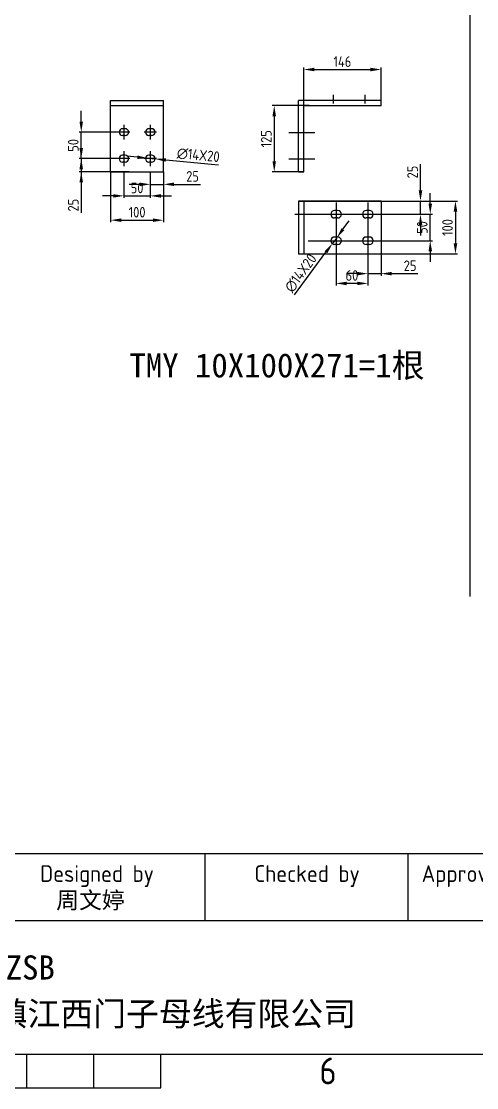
# Model space of a CAD drawing. Extents: x 619634 to 631942, y -3666 to 10046.
# Drawn here: x 622410 to 623270, y 975 to 2989 of the extents above; entities that cross this region are included whole.
import ezdxf
from ezdxf.enums import TextEntityAlignment as Align

# ---------------------------------------------------------------- set-up
doc = ezdxf.new("R2010")
doc.units = 0
doc.header["$LTSCALE"] = 1000
doc.header["$MEASUREMENT"] = 0
doc.header["$PDMODE"] = 35
doc.linetypes.add('CENTER', pattern=[2, 1.25, -0.25, 0.25, -0.25])
doc.layers.get('0').update_dxf_attribs({"linetype": 'CONTINUOUS'})
doc.layers.get('Defpoints').update_dxf_attribs({"linetype": 'CONTINUOUS'})
for name, color, linetype in [('1-文字1', 7, 'CONTINUOUS'), ('FRAME025', 7, 'CONTINUOUS'), ('FRAME050', 6, 'CONTINUOUS'), ('FRAME070', 5, 'CONTINUOUS'), ('标注', 3, 'CONTINUOUS')]:
    doc.layers.add(name, color=color, linetype=linetype)
doc.styles.add('ISOCP', font='isocp.shx')
doc.styles.get("Standard").update_dxf_attribs({"font": 'GBENOR', "bigfont": 'GBCBIG'})
doc.styles.add('STYLE2', font='', dxfattribs={"height": 7})
doc.styles.get('STYLE2').set_extended_font_data('SimSun')
doc.dimstyles.new('ISO-25', dxfattribs={"dimtxt": 2.5, "dimasz": 2.5, "dimexe": 1.25, "dimexo": 0.625, "dimtad": 1, "dimtxsty": 'Standard', "dimcen": 2.5, "dimadec": 0, "dimazin": 0, "dimtfac": 1, "dimtmove": 0, "dimatfit": 3, "dimfxl": 1, "dimarcsym": 0})

# ---------------------------------------------------------------- blocks, each defined once
blk = doc.blocks.new('*D1515')
at = {"layer": 'Defpoints', "color": 0}
for p in [(622523.2, 2729.4), (622603.6, 2729.4), (622613.6, 2704.4)]:
    blk.add_point(p, dxfattribs=at)
at = {"layer": '标注', "color": 0, "lineweight": -2}
for p, q in [((622523.2, 2749.4), (622523.2, 2769.4)), ((622603.6, 2729.4), (622519.2, 2729.4)), ((622523.2, 2729.4), (622523.2, 2704.4)), ((622613.6, 2704.4), (622519.2, 2704.4)), ((622523.2, 2684.4), (622523.2, 2626.8))]:
    blk.add_line(p, q, dxfattribs=at)
at = {"layer": '标注', "color": 0}
for points in [[(622519.8, 2749.4), (622526.5, 2749.4), (622523.2, 2729.4)], [(622519.8, 2684.4), (622526.5, 2684.4), (622523.2, 2704.4)]]:
    blk.add_solid(points, dxfattribs=at)
at = {"layer": '标注', "color": 0, "insert": (622508.2, 2641.5), "char_height": 20, "attachment_point": 5, "rotation": 90}
blk.add_mtext('25', dxfattribs=at)
blk = doc.blocks.new('*D1461')
at = {"layer": 'Defpoints', "color": 0}
for p in [(622523.2, 2779.4), (622597.1, 2779.4), (622597.1, 2729.4)]:
    blk.add_point(p, dxfattribs=at)
at = {"layer": '标注', "color": 0, "lineweight": -2}
for p, q in [((622523.2, 2799.4), (622523.2, 2819.4)), ((622597.1, 2779.4), (622519.2, 2779.4)), ((622523.2, 2729.4), (622523.2, 2779.4)), ((622597.1, 2729.4), (622519.2, 2729.4)), ((622523.2, 2709.4), (622523.2, 2689.4))]:
    blk.add_line(p, q, dxfattribs=at)
at = {"layer": '标注', "color": 0}
for points in [[(622519.8, 2799.4), (622526.5, 2799.4), (622523.2, 2779.4)], [(622519.8, 2709.4), (622526.5, 2709.4), (622523.2, 2729.4)]]:
    blk.add_solid(points, dxfattribs=at)
at = {"layer": '标注', "color": 0, "insert": (622508.2, 2754.4), "char_height": 20, "attachment_point": 5, "rotation": 90}
blk.add_mtext('50', dxfattribs=at)
blk = doc.blocks.new('*D1516')
at = {"layer": 'Defpoints', "color": 0}
for p in [(622953.7, 2829.4), (622887.5, 2704.4), (622943.2, 2704.4)]:
    blk.add_point(p, dxfattribs=at)
at = {"layer": '标注', "color": 0, "lineweight": -2}
for p, q in [((622953.7, 2829.4), (622883.5, 2829.4)), ((622887.5, 2809.4), (622887.5, 2724.4)), ((622943.2, 2704.4), (622883.5, 2704.4))]:
    blk.add_line(p, q, dxfattribs=at)
at = {"layer": '标注', "color": 0}
for points in [[(622884.2, 2809.4), (622890.8, 2809.4), (622887.5, 2829.4)], [(622884.2, 2724.4), (622890.8, 2724.4), (622887.5, 2704.4)]]:
    blk.add_solid(points, dxfattribs=at)
at = {"layer": '标注', "color": 0, "insert": (622872.5, 2766.9), "char_height": 20, "attachment_point": 5, "rotation": 90}
blk.add_mtext('125', dxfattribs=at)
blk = doc.blocks.new('*D1517')
at = {"layer": 'Defpoints', "color": 0}
for p in [(623089.2, 2897.6), (622943.2, 2829.4), (623089.2, 2829.4)]:
    blk.add_point(p, dxfattribs=at)
at = {"layer": '标注', "color": 0, "lineweight": -2}
for p, q in [((622943.2, 2829.4), (622943.2, 2901.6)), ((623089.2, 2829.4), (623089.2, 2901.6)), ((622963.2, 2897.6), (623069.2, 2897.6))]:
    blk.add_line(p, q, dxfattribs=at)
at = {"layer": '标注', "color": 0}
for points in [[(622963.2, 2901), (622963.2, 2894.3), (622943.2, 2897.6)], [(623069.2, 2901), (623069.2, 2894.3), (623089.2, 2897.6)]]:
    blk.add_solid(points, dxfattribs=at)
at = {"layer": '标注', "color": 0, "insert": (623016.2, 2912.6), "char_height": 20, "attachment_point": 5}
blk.add_mtext('146', dxfattribs=at)
blk = doc.blocks.new('*D1518')
at = {"layer": 'Defpoints', "color": 0}
for p in [(623064.2, 2549.3), (623089.2, 2549.3), (623064.2, 2512.1)]:
    blk.add_point(p, dxfattribs=at)
at = {"layer": '标注', "color": 0, "lineweight": -2}
for p, q in [((623064.2, 2549.3), (623064.2, 2508.1)), ((623089.2, 2549.3), (623089.2, 2508.1)), ((623044.2, 2512.1), (623024.2, 2512.1)), ((623064.2, 2512.1), (623089.2, 2512.1)), ((623109.2, 2512.1), (623158.7, 2512.1))]:
    blk.add_line(p, q, dxfattribs=at)
at = {"layer": '标注', "color": 0}
for points in [[(623044.2, 2515.5), (623044.2, 2508.8), (623064.2, 2512.1)], [(623109.2, 2515.5), (623109.2, 2508.8), (623089.2, 2512.1)]]:
    blk.add_solid(points, dxfattribs=at)
at = {"layer": '标注', "color": 0, "insert": (623144, 2527.1), "char_height": 20, "attachment_point": 5}
blk.add_mtext('25', dxfattribs=at)
blk = doc.blocks.new('*D1519')
at = {"layer": 'Defpoints', "color": 0}
for p in [(623004.2, 2555.9), (623064.2, 2555.9), (623004.2, 2493.7)]:
    blk.add_point(p, dxfattribs=at)
at = {"layer": '标注', "color": 0, "lineweight": -2}
for p, q in [((623004.2, 2555.9), (623004.2, 2489.7)), ((623064.2, 2555.9), (623064.2, 2489.7)), ((623044.2, 2493.7), (623024.2, 2493.7))]:
    blk.add_line(p, q, dxfattribs=at)
at = {"layer": '标注', "color": 0}
for points in [[(623024.2, 2497), (623024.2, 2490.3), (623004.2, 2493.7)], [(623044.2, 2497), (623044.2, 2490.3), (623064.2, 2493.7)]]:
    blk.add_solid(points, dxfattribs=at)
at = {"layer": '标注', "color": 0, "insert": (623034.2, 2508.7), "char_height": 20, "attachment_point": 5}
blk.add_mtext('60', dxfattribs=at)
blk = doc.blocks.new('*D1462')
at = {"layer": 'Defpoints', "color": 0}
for p in [(623005.4, 2579.9), (622997.1, 2568.6)]:
    blk.add_point(p, dxfattribs=at)
at = {"layer": '标注', "color": 0, "lineweight": -2}
for p, q in [((623017.3, 2596), (623029.1, 2612.1)), ((623005.4, 2579.9), (622997.1, 2568.6)), ((622925.9, 2472), (622985.2, 2552.5))]:
    blk.add_line(p, q, dxfattribs=at)
at = {"layer": '标注', "color": 0}
for points in [[(623014.6, 2598), (623019.9, 2594), (623005.4, 2579.9)], [(622982.5, 2554.5), (622987.9, 2550.6), (622997.1, 2568.6)]]:
    blk.add_solid(points, dxfattribs=at)
at = {"layer": '标注', "color": 0, "insert": (622937.6, 2513.1), "char_height": 20, "attachment_point": 5, "rotation": 53.6327}
blk.add_mtext('∅14X20', dxfattribs=at)
blk = doc.blocks.new('*D1463')
at = {"layer": 'Defpoints', "color": 0}
for p in [(622649.1, 2730.1), (622663.1, 2728.7)]:
    blk.add_point(p, dxfattribs=at)
at = {"layer": '标注', "color": 0, "lineweight": -2}
for p, q in [((622629.2, 2732), (622609.3, 2733.9)), ((622649.1, 2730.1), (622663.1, 2728.7)), ((622782.5, 2717), (622683, 2726.7))]:
    blk.add_line(p, q, dxfattribs=at)
at = {"layer": '标注', "color": 0}
for points in [[(622629.5, 2735.3), (622628.9, 2728.7), (622649.1, 2730.1)], [(622683.3, 2730.1), (622682.6, 2723.4), (622663.1, 2728.7)]]:
    blk.add_solid(points, dxfattribs=at)
at = {"layer": '标注', "color": 0, "insert": (622744.1, 2735.8), "char_height": 20, "attachment_point": 5, "rotation": 354.4153}
blk.add_mtext('∅14X20', dxfattribs=at)
blk = doc.blocks.new('*D1464')
at = {"layer": 'Defpoints', "color": 0}
for p in [(622926.2, 2624.3), (623182, 2624.3), (623089.2, 2574.3)]:
    blk.add_point(p, dxfattribs=at)
at = {"layer": '标注', "color": 0, "lineweight": -2}
for p, q in [((623182, 2644.3), (623182, 2664.3)), ((622926.2, 2624.3), (623186, 2624.3)), ((623182, 2574.3), (623182, 2624.3)), ((623089.2, 2574.3), (623186, 2574.3)), ((623182, 2554.3), (623182, 2534.3))]:
    blk.add_line(p, q, dxfattribs=at)
at = {"layer": '标注', "color": 0}
for points in [[(623178.7, 2644.3), (623185.4, 2644.3), (623182, 2624.3)], [(623178.7, 2554.3), (623185.4, 2554.3), (623182, 2574.3)]]:
    blk.add_solid(points, dxfattribs=at)
at = {"layer": '标注', "color": 0, "insert": (623167, 2599.3), "char_height": 20, "attachment_point": 5, "rotation": 90}
blk.add_mtext('50', dxfattribs=at)
blk = doc.blocks.new('*D1520')
at = {"layer": 'Defpoints', "color": 0}
for p in [(623082.5, 2649.3), (623163.6, 2649.3), (623082.5, 2624.3)]:
    blk.add_point(p, dxfattribs=at)
at = {"layer": '标注', "color": 0, "lineweight": -2}
for p, q in [((623163.6, 2669.3), (623163.6, 2718.7)), ((623082.5, 2649.3), (623167.6, 2649.3)), ((623163.6, 2624.3), (623163.6, 2649.3)), ((623082.5, 2624.3), (623167.6, 2624.3)), ((623163.6, 2604.3), (623163.6, 2584.3))]:
    blk.add_line(p, q, dxfattribs=at)
at = {"layer": '标注', "color": 0}
for points in [[(623160.3, 2669.3), (623166.9, 2669.3), (623163.6, 2649.3)], [(623160.3, 2604.3), (623166.9, 2604.3), (623163.6, 2624.3)]]:
    blk.add_solid(points, dxfattribs=at)
at = {"layer": '标注', "color": 0, "insert": (623148.6, 2704), "char_height": 20, "attachment_point": 5, "rotation": 90}
blk.add_mtext('25', dxfattribs=at)
blk = doc.blocks.new('*D1521')
at = {"layer": 'Defpoints', "color": 0}
for p in [(623089.2, 2649.3), (623089.2, 2549.3), (623229.6, 2549.3)]:
    blk.add_point(p, dxfattribs=at)
at = {"layer": '标注', "color": 0, "lineweight": -2}
for p, q in [((623089.2, 2649.3), (623233.6, 2649.3)), ((623229.6, 2629.3), (623229.6, 2569.3)), ((623089.2, 2549.3), (623233.6, 2549.3))]:
    blk.add_line(p, q, dxfattribs=at)
at = {"layer": '标注', "color": 0}
for points in [[(623226.3, 2629.3), (623233, 2629.3), (623229.6, 2649.3)], [(623226.3, 2569.3), (623233, 2569.3), (623229.6, 2549.3)]]:
    blk.add_solid(points, dxfattribs=at)
at = {"layer": '标注', "color": 0, "insert": (623214.6, 2599.3), "char_height": 20, "attachment_point": 5, "rotation": 90}
blk.add_mtext('100', dxfattribs=at)
blk = doc.blocks.new('*D1465')
at = {"layer": 'Defpoints', "color": 0}
for p in [(622578.6, 2704.4), (622678.6, 2704.4), (622678.6, 2613.1)]:
    blk.add_point(p, dxfattribs=at)
at = {"layer": '标注', "color": 0, "lineweight": -2}
for p, q in [((622578.6, 2704.4), (622578.6, 2609.1)), ((622678.6, 2704.4), (622678.6, 2609.1)), ((622598.6, 2613.1), (622658.6, 2613.1))]:
    blk.add_line(p, q, dxfattribs=at)
at = {"layer": '标注', "color": 0}
for points in [[(622598.6, 2616.4), (622598.6, 2609.8), (622578.6, 2613.1)], [(622658.6, 2616.4), (622658.6, 2609.8), (622678.6, 2613.1)]]:
    blk.add_solid(points, dxfattribs=at)
at = {"layer": '标注', "color": 0, "insert": (622628.6, 2628.1), "char_height": 20, "attachment_point": 5}
blk.add_mtext('100', dxfattribs=at)
blk = doc.blocks.new('*D1466')
at = {"layer": 'Defpoints', "color": 0}
for p in [(622603.6, 2704.4), (622653.6, 2704.4), (622653.6, 2659)]:
    blk.add_point(p, dxfattribs=at)
at = {"layer": '标注', "color": 0, "lineweight": -2}
for p, q in [((622603.6, 2704.4), (622603.6, 2655)), ((622653.6, 2704.4), (622653.6, 2655)), ((622583.6, 2659), (622563.6, 2659)), ((622603.6, 2659), (622653.6, 2659)), ((622673.6, 2659), (622693.6, 2659))]:
    blk.add_line(p, q, dxfattribs=at)
at = {"layer": '标注', "color": 0}
for points in [[(622583.6, 2662.3), (622583.6, 2655.7), (622603.6, 2659)], [(622673.6, 2662.3), (622673.6, 2655.7), (622653.6, 2659)]]:
    blk.add_solid(points, dxfattribs=at)
at = {"layer": '标注', "color": 0, "insert": (622628.6, 2674), "char_height": 20, "attachment_point": 5}
blk.add_mtext('50', dxfattribs=at)
blk = doc.blocks.new('*D1467')
at = {"layer": 'Defpoints', "color": 0}
for p in [(622653.6, 2704.4), (622678.6, 2704.4), (622678.6, 2680.8)]:
    blk.add_point(p, dxfattribs=at)
at = {"layer": '标注', "color": 0, "lineweight": -2}
for p, q in [((622653.6, 2704.4), (622653.6, 2676.8)), ((622678.6, 2704.4), (622678.6, 2676.8)), ((622633.6, 2680.8), (622613.6, 2680.8)), ((622653.6, 2680.8), (622678.6, 2680.8)), ((622698.6, 2680.8), (622748, 2680.8))]:
    blk.add_line(p, q, dxfattribs=at)
at = {"layer": '标注', "color": 0}
for points in [[(622633.6, 2684.2), (622633.6, 2677.5), (622653.6, 2680.8)], [(622698.6, 2684.2), (622698.6, 2677.5), (622678.6, 2680.8)]]:
    blk.add_solid(points, dxfattribs=at)
at = {"layer": '标注', "color": 0, "insert": (622733.3, 2695.8), "char_height": 20, "attachment_point": 5}
blk.add_mtext('25', dxfattribs=at)

msp = doc.modelspace()

# ---------------------------------------------------------------- linework, layer by layer
at = {"color": 0, "linetype": 'CENTER'}
for p, q in [((622999.242, 2833.242), (622999.242, 2849.703)), ((623059.242, 2833.242), (623059.242, 2849.703)), ((623004.242, 2646.482), (623004.242, 2544.585)), ((623064.242, 2646.482), (623064.242, 2544.585)), ((622951.637, 2624.276), (623098.161, 2624.276)), ((622951.46, 2574.276), (623095.057, 2574.276))]:
    msp.add_line(p, q, dxfattribs=at)
at = {"color": 0}
for p, q in [((622678.59, 2829.37), (622578.59, 2829.37)), ((622678.59, 2704.37), (622678.59, 2839.37)), ((623089.242, 2649.276), (622933.242, 2649.276)), ((622933.242, 2649.276), (623089.242, 2649.276)), ((622933.242, 2649.276), (622933.242, 2549.276)), ((622943.242, 2649.276), (622943.242, 2549.276)), ((623089.242, 2649.276), (623089.242, 2549.276)), ((623007.242, 2631.276), (623001.242, 2631.276)), ((623067.242, 2631.276), (623061.242, 2631.276)), ((623007.242, 2617.276), (623001.242, 2617.276)), ((623067.242, 2617.276), (623061.242, 2617.276)), ((623007.242, 2581.276), (623001.242, 2581.276)), ((623067.242, 2581.276), (623061.242, 2581.276)), ((623007.242, 2567.276), (623001.242, 2567.276)), ((623067.242, 2567.276), (623061.242, 2567.276)), ((622933.242, 2549.276), (623089.242, 2549.276))]:
    msp.add_line(p, q, dxfattribs=at)
at = {"color": 7}
for p, q in [((622606.09, 2785.87), (622601.09, 2785.87)), ((622656.09, 2785.87), (622651.09, 2785.87)), ((622606.09, 2772.87), (622601.09, 2772.87)), ((622656.09, 2772.87), (622651.09, 2772.87)), ((622606.09, 2735.87), (622601.09, 2735.87)), ((622606.09, 2722.87), (622601.09, 2722.87)), ((622656.09, 2735.87), (622651.09, 2735.87)), ((622656.09, 2722.87), (622651.09, 2722.87))]:
    msp.add_line(p, q, dxfattribs=at)
for centre, start, end in [((622601.09, 2779.37), 90, 270), ((622606.09, 2779.37), 270, 90), ((622651.09, 2779.37), 90, 270), ((622656.09, 2779.37), 270, 90), ((622601.09, 2729.37), 90, 270), ((622606.09, 2729.37), 270, 90), ((622651.09, 2729.37), 90, 270), ((622656.09, 2729.37), 270, 90)]:
    msp.add_arc(centre, 6.5, start, end, dxfattribs=at)
at = {"color": 0}
for centre, start, end in [((623001.242, 2624.276), 90, 270), ((623007.242, 2624.276), 270, 90), ((623061.242, 2624.276), 90, 270), ((623067.242, 2624.276), 270, 90), ((623001.242, 2574.276), 90, 270), ((623007.242, 2574.276), 270, 90), ((623061.242, 2574.276), 90, 270), ((623067.242, 2574.276), 270, 90)]:
    msp.add_arc(centre, 7, start, end, dxfattribs=at)
at = {"layer": 'FRAME050'}
for p, q in [((622420.402, 974.698), (622420.402, 1037.878)), ((622546.762, 974.698), (622546.762, 1037.878)), ((622673.122, 974.698), (622673.122, 1037.878)), ((621409.522, 974.698), (622673.122, 974.698))]:
    msp.add_line(p, q, dxfattribs=at)
at = {"layer": 'FRAME070'}
for p, q in [((622294.042, 1416.958), (624852.377, 1416.958)), ((622757.411, 1290.598), (622757.411, 1416.958)), ((623140.654, 1290.598), (623140.654, 1416.958)), ((622294.042, 1290.598), (624852.377, 1290.598)), ((620021.6, 1037.878), (624852.377, 1037.878))]:
    msp.add_line(p, q, dxfattribs=at)
at = {"layer": '标注', "color": 0}
for p, q in [((623256.555, 3225.978), (623256.555, 1902.273)), ((622578.59, 2704.37), (622578.59, 2839.37)), ((622578.59, 2839.37), (622678.59, 2839.37)), ((623089.242, 2839.37), (622933.242, 2839.37)), ((622933.242, 2704.37), (622933.242, 2839.37)), ((622943.242, 2704.37), (622943.242, 2829.37)), ((623089.242, 2829.37), (622943.242, 2829.37)), ((623089.242, 2829.37), (623089.242, 2839.37)), ((622615.09, 2779.37), (622592.09, 2779.37)), ((622603.59, 2793.37), (622603.59, 2765.37)), ((622665.09, 2779.37), (622642.09, 2779.37)), ((622653.59, 2793.37), (622653.59, 2765.37)), ((622964.183, 2778.37), (622915.02, 2778.37)), ((622603.59, 2743.37), (622603.59, 2715.37)), ((622653.59, 2743.37), (622653.59, 2715.37)), ((622615.09, 2729.37), (622592.09, 2729.37)), ((622665.09, 2729.37), (622642.09, 2729.37)), ((622964.183, 2728.37), (622915.02, 2728.37)), ((622578.59, 2704.37), (622678.59, 2704.37)), ((622933.242, 2704.37), (622943.242, 2704.37))]:
    msp.add_line(p, q, dxfattribs=at)

# ---------------------------------------------------------------- texts
at = {"color": 7, "style": 'STYLE2'}
msp.add_text('镇江西门子母线有限公司', height=45.4896, dxfattribs=at).set_placement((622359.462, 1091.598))
at = {"color": 7, "insert": (622380.535, 1224.477), "char_height": 45.4896, "width": 93.30343, "attachment_point": 1, "style": 'STYLE2'}
msp.add_mtext('ZSB', dxfattribs=at)
at = {"color": 7, "style": 'STYLE2'}
msp.add_attdef('周文婷', (622475.945, 1312.979), '', height=31.59, dxfattribs=at)
at = {"layer": '1-文字1', "color": 0, "style": 'STYLE2'}
msp.add_text('TMY 10X100X271=1根', height=45.4896, dxfattribs=at).set_placement((622614.157, 2316.174))
at = {"layer": 'FRAME025', "style": 'ISOCP'}
for s, p in [('Designed by', (622445.674, 1379.05)), ('Checked by', (622850.026, 1379.05)), ('Approved by - date', (623165.926, 1379.05))]:
    msp.add_text(s, height=31.59, dxfattribs=at).set_placement(p, align=Align.MIDDLE_LEFT)
at = {"layer": 'FRAME050', "style": 'ISOCP'}
msp.add_text('6', height=50.544, dxfattribs=at).set_placement((622989.022, 1006.288), align=Align.MIDDLE)

# ---------------------------------------------------------------- dimensions: what is measured, and where the dimension line sits
at = {"layer": '标注', "color": 0}
for base, p1, p2, picture, middle in [((623089.242, 2897.647), (622943.242, 2829.37), (623089.242, 2829.37), '*D1517', (623016.242, 2912.647)), ((622653.59, 2659.01), (622603.59, 2704.37), (622653.59, 2704.37), '*D1466', (622628.59, 2674.01)), ((622678.59, 2613.105), (622578.59, 2704.37), (622678.59, 2704.37), '*D1465', (622628.59, 2628.105)), ((623004.242, 2493.672), (623064.242, 2555.895), (623004.242, 2555.895), '*D1519', (623034.242, 2508.672))]:
    dim = msp.add_linear_dim(base=base, p1=p1, p2=p2, dimstyle='ISO-25', override={"dimscale": 8, "dimexe": 0.5, "dimexo": 0, "dimdec": 0, "dimtdec": 0}, dxfattribs=at)
    dim.commit()
    dim.dimension.update_dxf_attribs({"geometry": picture, "text_midpoint": middle})
for base, p1, p2, angle, picture, middle in [((622887.501, 2704.37), (622953.724, 2829.37), (622943.242, 2704.37), 270, '*D1516', (622872.501, 2766.87)), ((622523.167, 2779.37), (622597.09, 2729.37), (622597.09, 2779.37), 270, '*D1461', (622508.167, 2754.37)), ((623182.028, 2624.276), (623089.242, 2574.276), (622926.242, 2624.276), 90, '*D1464', (623167.028, 2599.276)), ((623229.645, 2549.276), (623089.242, 2649.276), (623089.242, 2549.276), 90, '*D1521', (623214.645, 2599.276))]:
    dim = msp.add_linear_dim(base=base, p1=p1, p2=p2, angle=angle, dimstyle='ISO-25', override={"dimscale": 8, "dimexe": 0.5, "dimexo": 0, "dimdec": 0, "dimtdec": 0}, dxfattribs=at)
    dim.commit()
    dim.dimension.update_dxf_attribs({"geometry": picture, "text_midpoint": middle})
for base, p1, p2, angle, picture, middle in [((622523.167, 2729.37), (622613.618, 2704.37), (622603.59, 2729.37), 270, '*D1515', (622523.167, 2641.535)), ((623163.588, 2649.276), (623082.476, 2624.276), (623082.476, 2649.276), 90, '*D1520', (623163.588, 2704))]:
    dim = msp.add_linear_dim(base=base, p1=p1, p2=p2, angle=angle, dimstyle='ISO-25', override={"dimscale": 8, "dimexe": 0.5, "dimexo": 0, "dimdec": 0, "dimtdec": 0}, dxfattribs=at)
    dim.commit()
    dim.dimension.update_dxf_attribs({"geometry": picture, "text_midpoint": middle, "dimtype": 160})
for p1, p2, picture, middle in [((622649.123, 2730.051), (622663.056, 2728.689), '*D1463', (622744.143, 2735.832)), ((623005.393, 2579.913), (622997.091, 2568.64), '*D1462', (622937.572, 2513.11))]:
    dim = msp.add_diameter_dim_2p(p1=p1, p2=p2, text='<>X20', dimstyle='ISO-25', override={"dimscale": 8, "dimexe": 0.5, "dimexo": 0, "dimdec": 0, "dimtdec": 0}, dxfattribs=at)
    dim.commit()
    dim.dimension.update_dxf_attribs({"geometry": picture, "text_midpoint": middle})
for base, p1, p2, picture, middle in [((622678.59, 2680.847), (622653.59, 2704.37), (622678.59, 2704.37), '*D1467', (622733.313, 2680.847)), ((623064.242, 2512.139), (623089.242, 2549.276), (623064.242, 2549.276), '*D1518', (623143.965, 2512.139))]:
    dim = msp.add_linear_dim(base=base, p1=p1, p2=p2, dimstyle='ISO-25', override={"dimscale": 8, "dimexe": 0.5, "dimexo": 0, "dimdec": 0, "dimtdec": 0}, dxfattribs=at)
    dim.commit()
    dim.dimension.update_dxf_attribs({"geometry": picture, "text_midpoint": middle, "dimtype": 160})

doc.saveas('drawing.dxf')
